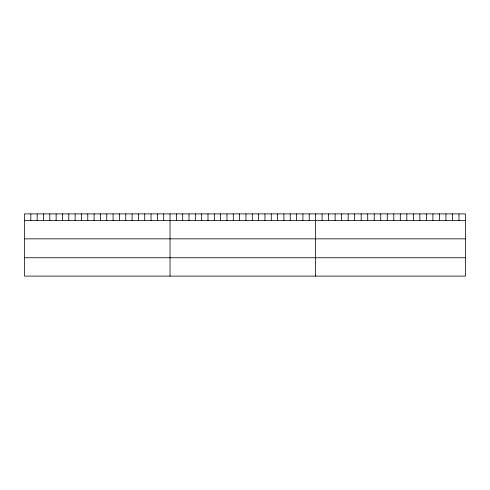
<?xml version="1.0" encoding="UTF-8"?>
<svg xmlns="http://www.w3.org/2000/svg" width="490" height="490" viewBox="0 0 490 490"><rect width="100%" height="100%" fill="white"/><g stroke="black" fill="none" stroke-linecap="round" stroke-linejoin="round"><path stroke-width="0.73" d="M465.5 220.488L465.5 276.109L24.5 276.109L24.5 213.891L465.5 213.891L465.5 220.488L24.5 220.488M24.5 238.844L465.5 238.844M24.5 257.752L465.5 257.752M458.983 213.891L458.983 220.488M452.46 213.891L452.46 220.488M445.943 213.891L445.943 220.488M439.426 213.891L439.426 220.488M432.903 213.891L432.903 220.488M426.386 213.891L426.386 220.488M419.869 213.891L419.869 220.488M413.346 213.891L413.346 220.488M406.829 213.891L406.829 220.488M400.312 213.891L400.312 220.488M393.788 213.891L393.788 220.488M387.272 213.891L387.272 220.488M380.748 213.891L380.748 220.488M374.231 213.891L374.231 220.488M367.714 213.891L367.714 220.488M361.191 213.891L361.191 220.488M354.674 213.891L354.674 220.488M348.157 213.891L348.157 220.488M341.634 213.891L341.634 220.488M335.117 213.891L335.117 220.488M328.6 213.891L328.6 220.488M322.077 213.891L322.077 220.488M315.56 213.891L315.56 276.109M309.233 213.891L309.233 220.488M302.906 213.891L302.906 220.488M296.579 213.891L296.579 220.488M290.252 213.891L290.252 220.488M283.924 213.891L283.924 220.488M277.597 213.891L277.597 220.488M271.27 213.891L271.27 220.488M264.943 213.891L264.943 220.488M258.616 213.891L258.616 220.488M252.289 213.891L252.289 220.488M245.962 213.891L245.962 220.488M239.628 213.891L239.628 220.488M233.301 213.891L233.301 220.488M226.974 213.891L226.974 220.488M220.647 213.891L220.647 220.488M214.32 213.891L214.32 220.488M207.993 213.891L207.993 220.488M201.666 213.891L201.666 220.488M195.339 213.891L195.339 220.488M189.011 213.891L189.011 220.488M182.684 213.891L182.684 220.488M176.357 213.891L176.357 220.488M170.03 213.891L170.03 276.109M163.703 213.891L163.703 220.488M157.376 213.891L157.376 220.488M151.049 213.891L151.049 220.488M144.722 213.891L144.722 220.488M138.394 213.891L138.394 220.488M132.067 213.891L132.067 220.488M125.74 213.891L125.74 220.488M119.413 213.891L119.413 220.488M113.086 213.891L113.086 220.488M106.759 213.891L106.759 220.488M100.432 213.891L100.432 220.488M94.098 213.891L94.098 220.488M87.771 213.891L87.771 220.488M81.444 213.891L81.444 220.488M75.117 213.891L75.117 220.488M68.79 213.891L68.79 220.488M62.463 213.891L62.463 220.488M56.136 213.891L56.136 220.488M49.809 213.891L49.809 220.488M43.481 213.891L43.481 220.488M37.154 213.891L37.154 220.488M30.827 213.891L30.827 220.488"/></g></svg>
